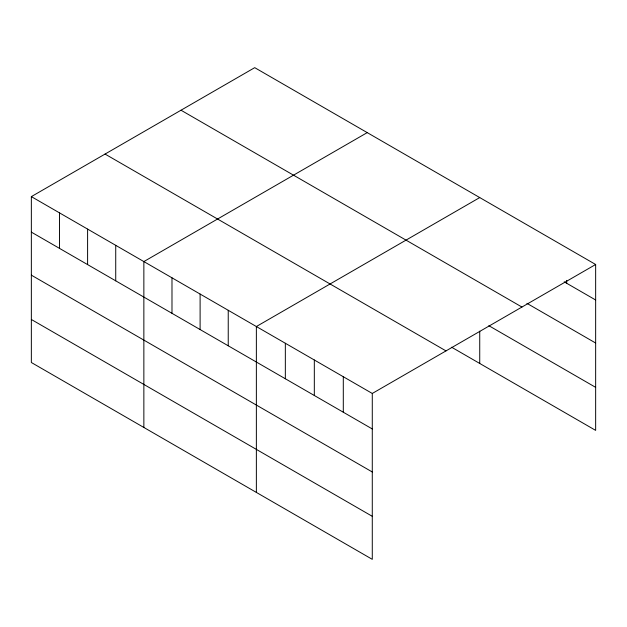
<?xml version="1.0" encoding="UTF-8"?>
<svg xmlns="http://www.w3.org/2000/svg" width="627" height="627" viewBox="0 0 627 627"><rect width="100%" height="100%" fill="white"/><g stroke="black" fill="none" stroke-linecap="round" stroke-linejoin="round"><path stroke-width="0.94" d="M31.35 196.619L372.281 393.458L372.281 559.339L31.35 362.508L31.35 196.619L254.719 67.661L595.65 264.492L595.65 430.381L451.605 347.217M367.226 132.618L143.857 261.577L143.857 427.457M479.733 197.568L256.365 326.534L256.365 492.414M372.281 393.458L595.65 264.492M564.19 281.829L595.65 299.996M526.931 303.343L595.65 343.024M181.007 110.219L521.938 307.05M488.841 325.687L595.65 387.353M105.062 154.07L445.993 350.901M31.35 232.123L372.281 428.954M31.35 275.151L372.281 471.982M31.35 319.48L372.281 516.311M566.675 280.387L566.675 283.263M479.733 331.181L479.733 363.456M343.298 376.725L343.298 412.221M314.323 359.992L314.323 395.496M285.34 343.267L285.34 378.763M228.236 310.294L228.236 345.79M200.107 294.055L200.107 329.551M171.986 277.816L171.986 313.32M115.729 245.337L115.729 280.841M87.6 229.098L87.6 264.602M59.479 212.859L59.479 248.363"/></g></svg>
